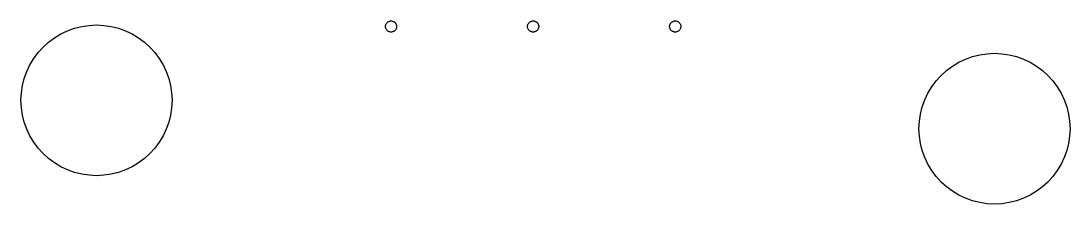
# Model space of a CAD drawing. Header units: metres. Extents: x 25 to 146, y 18 to 137.
# Drawn here: x 110.68 to 129.43, y 96.93 to 100.21 of the extents above; entities that cross this region are included whole.
import ezdxf

# ---------------------------------------------------------------- set-up
doc = ezdxf.new("R2010")
doc.units = ezdxf.units.M

msp = doc.modelspace()

# ---------------------------------------------------------------- linework, layer by layer
for points in [[(117.395, 100.109), (117.395, 100.099), (117.393, 100.089), (117.391, 100.08), (117.387, 100.071), (117.383, 100.062), (117.378, 100.053), (117.372, 100.046), (117.366, 100.038), (117.358, 100.032), (117.351, 100.026), (117.342, 100.021), (117.333, 100.017), (117.324, 100.013), (117.315, 100.011), (117.305, 100.009), (117.295, 100.009), (117.285, 100.009), (117.275, 100.011), (117.266, 100.013), (117.257, 100.017), (117.248, 100.021), (117.239, 100.026), (117.232, 100.032), (117.224, 100.038), (117.218, 100.046), (117.212, 100.053), (117.207, 100.062), (117.203, 100.071), (117.199, 100.08), (117.197, 100.089), (117.195, 100.099), (117.195, 100.109), (117.195, 100.119), (117.197, 100.129), (117.199, 100.138), (117.203, 100.147), (117.207, 100.156), (117.212, 100.165), (117.218, 100.172), (117.224, 100.18), (117.232, 100.186), (117.239, 100.192), (117.248, 100.197), (117.257, 100.201), (117.266, 100.205), (117.275, 100.207), (117.285, 100.209), (117.295, 100.209), (117.305, 100.209), (117.315, 100.207), (117.324, 100.205), (117.333, 100.201), (117.342, 100.197), (117.351, 100.192), (117.358, 100.186), (117.366, 100.18), (117.372, 100.172), (117.378, 100.165), (117.383, 100.156), (117.387, 100.147), (117.391, 100.138), (117.393, 100.129), (117.395, 100.119), (117.395, 100.109)], [(119.935, 100.109), (119.935, 100.099), (119.933, 100.089), (119.931, 100.08), (119.927, 100.071), (119.923, 100.062), (119.918, 100.053), (119.912, 100.046), (119.906, 100.038), (119.898, 100.032), (119.891, 100.026), (119.882, 100.021), (119.873, 100.017), (119.864, 100.013), (119.855, 100.011), (119.845, 100.009), (119.835, 100.009), (119.825, 100.009), (119.815, 100.011), (119.806, 100.013), (119.797, 100.017), (119.788, 100.021), (119.779, 100.026), (119.772, 100.032), (119.764, 100.038), (119.758, 100.046), (119.752, 100.053), (119.747, 100.062), (119.743, 100.071), (119.739, 100.08), (119.737, 100.089), (119.735, 100.099), (119.735, 100.109), (119.735, 100.119), (119.737, 100.129), (119.739, 100.138), (119.743, 100.147), (119.747, 100.156), (119.752, 100.165), (119.758, 100.172), (119.764, 100.18), (119.772, 100.186), (119.779, 100.192), (119.788, 100.197), (119.797, 100.201), (119.806, 100.205), (119.815, 100.207), (119.825, 100.209), (119.835, 100.209), (119.845, 100.209), (119.855, 100.207), (119.864, 100.205), (119.873, 100.201), (119.882, 100.197), (119.891, 100.192), (119.898, 100.186), (119.906, 100.18), (119.912, 100.172), (119.918, 100.165), (119.923, 100.156), (119.927, 100.147), (119.931, 100.138), (119.933, 100.129), (119.935, 100.119), (119.935, 100.109)], [(122.475, 100.109), (122.475, 100.099), (122.473, 100.089), (122.471, 100.08), (122.467, 100.071), (122.463, 100.062), (122.458, 100.053), (122.452, 100.046), (122.446, 100.038), (122.438, 100.032), (122.431, 100.026), (122.422, 100.021), (122.413, 100.017), (122.404, 100.013), (122.395, 100.011), (122.385, 100.009), (122.375, 100.009), (122.365, 100.009), (122.355, 100.011), (122.346, 100.013), (122.337, 100.017), (122.328, 100.021), (122.319, 100.026), (122.312, 100.032), (122.304, 100.038), (122.298, 100.046), (122.292, 100.053), (122.287, 100.062), (122.283, 100.071), (122.279, 100.08), (122.277, 100.089), (122.275, 100.099), (122.275, 100.109), (122.275, 100.119), (122.277, 100.129), (122.279, 100.138), (122.283, 100.147), (122.287, 100.156), (122.292, 100.165), (122.298, 100.172), (122.304, 100.18), (122.312, 100.186), (122.319, 100.192), (122.328, 100.197), (122.337, 100.201), (122.346, 100.205), (122.355, 100.207), (122.365, 100.209), (122.375, 100.209), (122.385, 100.209), (122.395, 100.207), (122.404, 100.205), (122.413, 100.201), (122.422, 100.197), (122.431, 100.192), (122.438, 100.186), (122.446, 100.18), (122.452, 100.172), (122.458, 100.165), (122.463, 100.156), (122.467, 100.147), (122.471, 100.138), (122.473, 100.129), (122.475, 100.119), (122.475, 100.109)], [(113.379, 98.787), (113.372, 98.655), (113.353, 98.524), (113.321, 98.395), (113.276, 98.27), (113.22, 98.151), (113.151, 98.037), (113.073, 97.931), (112.984, 97.832), (112.885, 97.743), (112.779, 97.665), (112.665, 97.596), (112.546, 97.54), (112.421, 97.495), (112.292, 97.463), (112.161, 97.444), (112.029, 97.437), (111.897, 97.444), (111.766, 97.463), (111.637, 97.495), (111.512, 97.54), (111.393, 97.596), (111.279, 97.665), (111.173, 97.743), (111.074, 97.832), (110.985, 97.931), (110.907, 98.037), (110.838, 98.151), (110.782, 98.27), (110.737, 98.395), (110.705, 98.524), (110.686, 98.655), (110.679, 98.787), (110.686, 98.919), (110.705, 99.05), (110.737, 99.179), (110.782, 99.304), (110.838, 99.423), (110.907, 99.537), (110.985, 99.643), (111.074, 99.742), (111.173, 99.831), (111.279, 99.909), (111.393, 99.978), (111.512, 100.034), (111.637, 100.079), (111.766, 100.111), (111.897, 100.13), (112.029, 100.137), (112.161, 100.13), (112.292, 100.111), (112.421, 100.079), (112.546, 100.034), (112.665, 99.978), (112.779, 99.909), (112.885, 99.831), (112.984, 99.742), (113.073, 99.643), (113.151, 99.537), (113.22, 99.423), (113.276, 99.304), (113.321, 99.179), (113.353, 99.05), (113.372, 98.919), (113.379, 98.787)], [(129.433, 98.279), (129.426, 98.147), (129.407, 98.016), (129.375, 97.887), (129.33, 97.762), (129.274, 97.643), (129.205, 97.529), (129.127, 97.423), (129.038, 97.324), (128.939, 97.235), (128.833, 97.157), (128.719, 97.088), (128.6, 97.032), (128.475, 96.987), (128.346, 96.955), (128.215, 96.936), (128.083, 96.929), (127.951, 96.936), (127.82, 96.955), (127.691, 96.987), (127.566, 97.032), (127.447, 97.088), (127.333, 97.157), (127.227, 97.235), (127.128, 97.324), (127.039, 97.423), (126.961, 97.529), (126.892, 97.643), (126.836, 97.762), (126.791, 97.887), (126.759, 98.016), (126.74, 98.147), (126.733, 98.279), (126.74, 98.411), (126.759, 98.542), (126.791, 98.671), (126.836, 98.796), (126.892, 98.915), (126.961, 99.029), (127.039, 99.135), (127.128, 99.234), (127.227, 99.323), (127.333, 99.401), (127.447, 99.47), (127.566, 99.526), (127.691, 99.571), (127.82, 99.603), (127.951, 99.622), (128.083, 99.629), (128.215, 99.622), (128.346, 99.603), (128.475, 99.571), (128.6, 99.526), (128.719, 99.47), (128.833, 99.401), (128.939, 99.323), (129.038, 99.234), (129.127, 99.135), (129.205, 99.029), (129.274, 98.915), (129.33, 98.796), (129.375, 98.671), (129.407, 98.542), (129.426, 98.411), (129.433, 98.279)]]:
    msp.add_lwpolyline(points)

doc.saveas('drawing.dxf')
